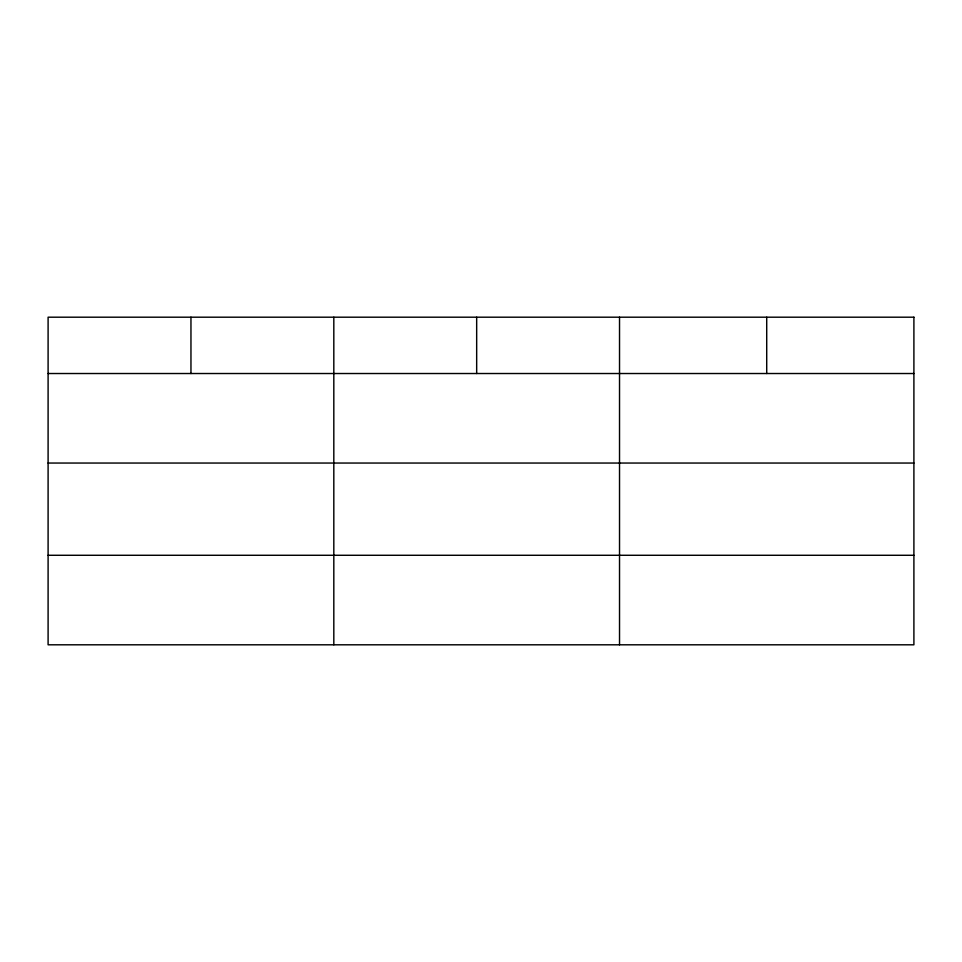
<?xml version="1.0" encoding="UTF-8"?>
<svg xmlns="http://www.w3.org/2000/svg" width="962" height="962" viewBox="0 0 962 962"><rect width="100%" height="100%" fill="white"/><g stroke="black" fill="none" stroke-linecap="round" stroke-linejoin="round"><path stroke-width="1.44" d="M48.1 373.521L913.9 373.521M48.1 463.047L913.9 463.047M48.1 555.278L913.9 555.278M766.714 317.195L766.714 373.521M619.528 317.195L619.528 644.805M476.671 317.195L476.671 373.521M333.814 317.195L333.814 644.805M190.957 317.195L190.957 373.521M913.9 317.195L48.1 317.195L48.1 644.805L913.9 644.805L913.9 317.195"/></g></svg>
